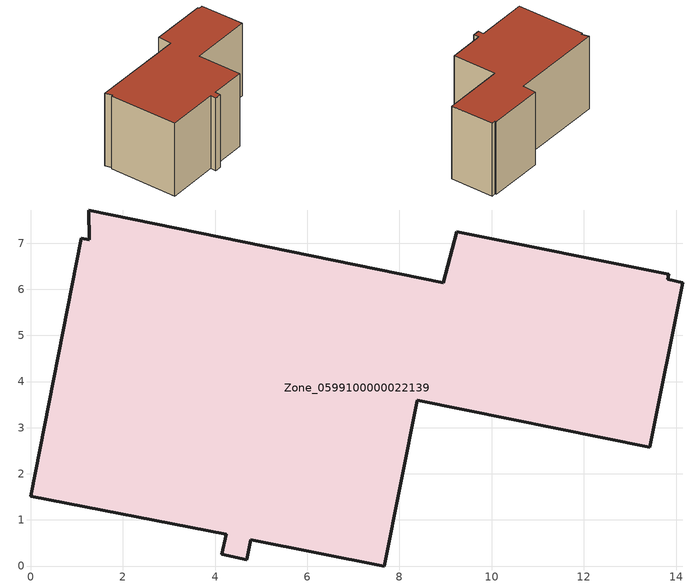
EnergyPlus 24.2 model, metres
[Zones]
Zone_0599100000022139
 floor ground (C_G): 1.26,7.72 8.95,6.14 9.24,7.25 13.84,6.33 13.82,6.21 14.15,6.14 13.43,2.58 8.38,3.6 7.67,0 4.77,0.57 4.69,0.14 4.15,0.25 4.24,0.69 0,1.51 1.1,7.11 1.27,7.07 z0
 wall outside (C_F): 4.15,0.25 4.69,0.14 4.77,0.57 7.67,0 8.38,3.6 13.43,2.58 14.15,6.14 13.82,6.21 13.84,6.33 9.24,7.25 8.95,6.14 1.26,7.72 1.27,7.07 1.1,7.11 0,1.51 4.24,0.69 4.15,0.25 z0:6.39
 roof outside (C_R): 8.95,6.14 1.26,7.72 1.27,7.07 1.1,7.11 0,1.51 4.24,0.69 4.15,0.25 4.69,0.14 4.77,0.57 7.67,0 8.38,3.6 13.43,2.58 14.15,6.14 13.82,6.21 13.84,6.33 9.24,7.25 z6.39
[BUILDING]
Pand.0599100000022139: North Axis=0; Terrain=City; Loads Convergence Tolerance Value=0.04; Temperature Convergence Tolerance Value=0.4; Solar Distribution=FullExterior; Maximum Number of Warmup Days=25; Minimum Number of Warmup Days=1
[Site:Location]
Rotterdam.The.Hague.AP_ZH_NLD Design_Conditions: Latitude=51.96; Longitude=4.45; Time Zone=1; Elevation=-4.5
[SITE:GROUNDTEMPERATURE:BUILDINGSURFACE]
18, 18, 18, 18, 18, 18, 18, 18, 18, 18, 18, 18
[MATERIAL] Thermal Absorptance=0.9; Solar Absorptance=0.7; Visible Absorptance=0.7
Name | Roughness | Thickness | Conductivity | Density | Specific Heat
G.D.1965 | MediumSmooth | 0.15 | 1 | 540 | 1210
F.D.1965 | Rough | 0.3 | 0.857143 | 1920 | 840
R.D.1965 | MediumRough | 0.2 | 0.08 | 1500 | 1000
[CONSTRUCTION]
C_G: G.D.1965
C_F: F.D.1965
C_R: R.D.1965
[ZONE]
Zone_0599100000022139: Type=1; Multiplier=1; Ceiling Height=Autocalculate; Volume=Autocalculate; Floor Area=autocalculate; Part of Total Floor Area=Yes
[ZONEINFILTRATION:DESIGNFLOWRATE]
Infil_Zone_0599100000022139: Zone or ZoneList or Space or SpaceList=Zone_0599100000022139; Schedule=AlwaysOn; Design Flow Rate Calculation Method=Flow/Area; Flow Rate per Floor Area=0.0042; Constant Term Coefficient=1; Temperature Term Coefficient=0; Velocity Term Coefficient=0; Velocity Squared Term Coefficient=0
[HVACTEMPLATE:ZONE:IDEALLOADSAIRSYSTEM]
Zone_0599100000022139: Maximum Heating Supply Air Temperature=50; Minimum Cooling Supply Air Temperature=13; Maximum Heating Supply Air Humidity Ratio=0.0156; Minimum Cooling Supply Air Humidity Ratio=0.0077; Heating Limit=NoLimit; Cooling Limit=NoLimit; Dehumidification Control Type=ConstantSensibleHeatRatio; Cooling Sensible Heat Ratio=0.7; Dehumidification Setpoint=60; Humidification Control Type=None; Humidification Setpoint=30; Outdoor Air Method=None; Outdoor Air Flow Rate per Person=0.00944; Outdoor Air Flow Rate per Zone Floor Area=0; Outdoor Air Flow Rate per Zone=0; Demand Controlled Ventilation Type=None; Outdoor Air Economizer Type=NoEconomizer; Heat Recovery Type=None; Sensible Heat Recovery Effectiveness=0.7; Latent Heat Recovery Effectiveness=0.65
[ZONECONTROL:THERMOSTAT]
ThermostatControl_Zone_0599100000022139: Zone or ZoneList=Zone_0599100000022139; Control Type Schedule=DualSetpointControlType; Control 1=Thermostat_Zone_0599100000022139; Temperature Difference Between Cutout And Setpoint=0
[THERMOSTATSETPOINT:DUALSETPOINT]
Thermostat_Zone_0599100000022139: Heating Setpoint Temperature Schedule=HeatingSetpoint_Zone_0599100000022139; Cooling Setpoint Temperature Schedule=CoolingSetpoint_Zone_0599100000022139
[SCHEDULE:COMPACT]
HeatingSetpoint_Zone_0599100000022139: Through: 12/31, For: AllDays, Until: 24:00, 21
CoolingSetpoint_Zone_0599100000022139: Through: 12/31, For: AllDays, Until: 24:00, 24
DualSetpointControlType: Through: 12/31, For: AllDays, Until: 24:00, 4
AlwaysOn: Through: 12/31, For: AllDays, Until: 24:00, 1
